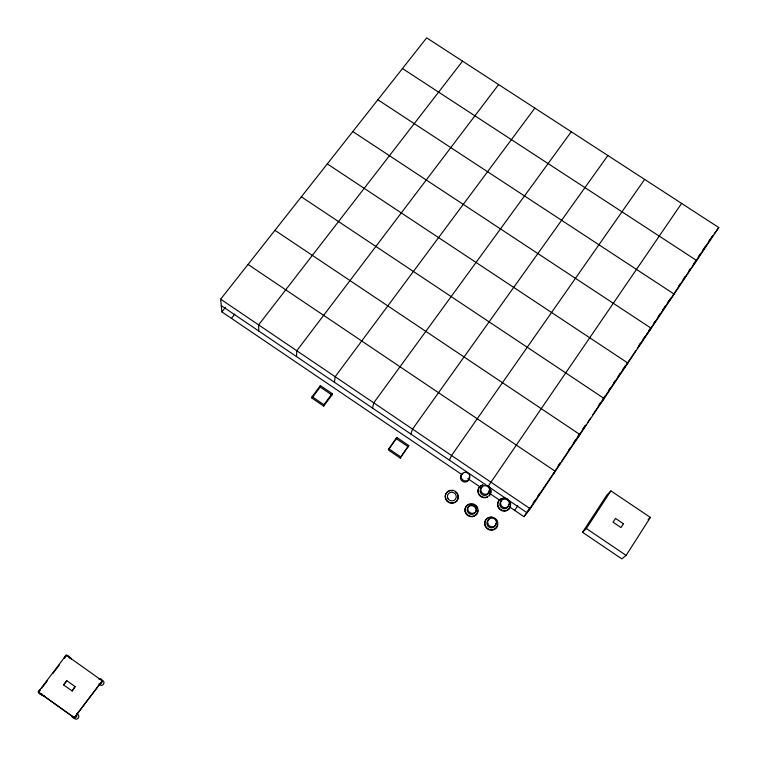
<?xml version="1.0" encoding="UTF-8"?>
<svg xmlns="http://www.w3.org/2000/svg" width="757" height="757" viewBox="0 0 757 757"><rect width="100%" height="100%" fill="white"/><g stroke="black" fill="none" stroke-linecap="round" stroke-linejoin="round"><path stroke-width="1.14" d="M296.507 356.585L296.791 350.737L498.608 84.566M311.96 398.116L312.092 396.668L320.353 385.578L332.124 393.564L331.935 395.022L323.722 406.102L311.96 398.116L320.202 387.064L320.353 385.578M323.722 406.102L323.882 404.683L332.124 393.564M334.424 382.276L335.171 376.721L534.849 108.1M372.548 408.099L373.75 402.838L571.27 131.746M388.795 448.787L388.417 450.055L400.292 458.127L408.771 445.561L396.876 437.489L388.795 448.787L400.708 456.887L400.292 458.127M389.089 449.119L396.876 437.489M410.862 434.054L412.546 429.105L607.862 155.516M449.384 460.152L451.541 455.506L644.652 179.4M475.358 512.432L476.465 510.388A4.504 4.334 31.7 0 0 471.204 504.673L469.51 506.073A4.485 4.315 31.7 0 0 468.346 512.858A4.485 4.315 31.7 0 0 475.358 512.432L475.992 511.41A4.504 4.334 31.7 0 1 468.952 511.846A4.504 4.334 31.7 0 1 470.116 505.033L469.51 506.073M488.114 486.382L681.612 203.406M626.124 555.392L650.395 517.428L610.918 490.896L606.849 495.097L582.53 532.285L621.809 558.855L626.124 555.392L586.344 528.509L582.53 532.285M586.344 528.509L610.918 490.896M509.773 507.048L523.995 516.681L529.909 507.862M533.202 502.96L535.171 500.017M537.801 496.1L539.779 493.157M558.183 465.716L560.161 462.773M568.706 450.027L570.021 448.068M573.314 443.167L575.282 440.233M577.913 436.306L579.89 433.364M582.521 429.446L585.152 425.529M598.295 405.922L600.273 402.979M602.903 399.062L604.871 396.119M608.817 390.243L610.133 388.275M613.425 383.373L615.394 380.44M618.024 376.513L620.002 373.58M622.633 369.653L625.263 365.735M638.406 346.129L640.384 343.186M643.015 339.268L644.983 336.326M648.929 330.449L650.244 328.491M653.537 323.589L654.852 321.63M658.136 316.729L660.113 313.786M662.744 309.859L665.375 305.942M667.343 302.999L669.973 299.081M678.527 286.335L680.496 283.402M683.126 279.475L685.094 276.542M689.04 270.656L690.356 268.697M693.649 263.796L694.964 261.837M698.247 256.935L700.225 253.992M702.856 250.075L705.486 246.148M551.881 475.746L527.052 512.763L221.271 305.62M552.525 474.781L560.218 463.303M561.505 461.392L585.965 424.923M587.905 422.028L590.498 418.176M592.438 415.281L599.553 404.664M623.711 368.65L600.197 403.699L604.124 398.485L301.352 196.811M635.899 350.472L624.355 367.694L627.884 363.057L327.308 163.891M637.186 348.561L671.468 297.454M672.784 295.495L691.803 267.136M692.447 266.18L713.066 235.436M523.995 516.681L530.174 508.742L718.772 227.535L426.674 37.85L220.647 299.185L221.896 311.903L461.921 474.611M514.656 510.36L517.769 505.752M509.376 503.784L508.647 504.824A4.476 4.287 34.2 0 1 502.336 508.259A4.476 4.287 34.2 0 1 501.276 501.077M400.708 456.887L408.771 445.561M708.77 241.246L713.094 235.323M714.343 233.601L718.772 227.535M692.494 266.199L696.648 260.522L402.478 68.546M669.5 300.387L674.127 294.095L377.857 99.773M646.809 334.216L651.209 328.273L352.8 131.548M74.281 717.74L102.29 680.836L74.281 717.74L38.228 692.012L66.181 655.146L102.29 680.836A2.631 2.508 -39.9 0 1 99.404 683.845M72.199 691.027L75.019 686.523L72.199 691.027L63.607 684.905L66.796 680.675L75.369 686.798M38.228 692.012L38.645 692.267L40.348 690.024M41.626 688.34L47.303 680.855M52.971 673.38L59.349 664.968M576.257 439.391L579.928 434.565L274.933 230.317M552.563 474.857L555.288 471.308L248.031 264.439M462.555 61.147L258.62 324.885L258.799 331.036M231.434 318.366L234.793 314.07M221.896 311.903L225.539 307.257M648.115 519.368L650.395 517.428M220.647 299.185L530.174 508.742M467.779 478.575L481.452 487.849M488.293 492.485L500.008 500.424M320.202 387.064L331.935 395.022M396.479 438.795L408.335 446.838M312.092 396.668L323.882 404.683M38.645 692.267L74.64 717.958A2.668 2.526 -42.9 0 0 76.892 714.93M63.607 684.905L66.796 680.675M66.181 655.146L66.55 655.467L64.307 658.42A2.631 2.489 -36.8 0 1 66.881 655.43A2.631 2.489 -36.8 0 1 69.426 658.174M42.212 694.131A2.668 2.508 -39.8 0 1 38.815 692.91A2.668 2.508 -39.8 0 1 40.263 689.476M44.436 695.522A2.64 2.489 -40 0 1 40.906 693.677M101.731 680.269A2.602 2.479 -40.1 0 1 103.955 682.559A2.602 2.479 -40.1 0 1 101.958 685.236A2.602 2.479 -40.1 0 1 99.044 683.883M98.751 678.982A2.631 2.508 -39.9 0 1 102.29 680.836M76.58 714.021A2.649 2.498 -43.1 0 1 78.463 717.759A2.649 2.498 -43.1 0 1 74.177 718.261M73.845 717.693A2.649 2.498 -43.1 0 1 73.675 717.059M74.64 717.958A2.668 2.526 -42.9 0 1 71.726 715.876M69.19 657.18A2.602 2.46 -37 0 1 71.376 659.243M470.589 505.704A4.485 4.315 31.7 0 1 475.841 511.41M457.692 494.747A6.558 6.311 28.1 0 1 452.951 503.187A6.558 6.311 28.1 0 1 445.135 496.895A6.558 6.311 28.1 0 1 452.591 490.64M455.676 492.041A6.558 6.311 28.1 0 1 456.859 493.271M510.407 505.894A6.558 6.274 34.2 0 1 504.238 511.136A6.558 6.274 34.2 0 1 497.671 505.846A6.558 6.274 34.2 0 1 501.56 498.778M503.197 498.418A6.558 6.274 34.2 0 1 504.881 498.503M506.509 499.005A6.558 6.274 34.2 0 1 507.966 499.904M509.158 501.134A6.558 6.274 34.2 0 1 509.991 502.61M477.894 510.473A6.576 6.33 31.7 0 1 472.586 516.662A6.576 6.33 31.7 0 1 465.3 512.385A6.576 6.33 31.7 0 1 468.072 504.72M475.935 505.913A6.576 6.33 31.7 0 1 476.986 507.266M497.586 524.8A6.595 6.34 35.2 0 1 491.435 530.174A6.595 6.34 35.2 0 1 484.773 524.932A6.595 6.34 35.2 0 1 488.615 517.741M490.262 517.362A6.595 6.34 35.2 0 1 491.955 517.419M496.27 520.021A6.595 6.34 35.2 0 1 497.131 521.497M495.788 523.418A4.504 4.324 35.2 0 1 492.296 527.743A4.504 4.324 35.2 0 1 487.243 524.932A4.504 4.324 35.2 0 1 488.984 519.633M469.189 477.005A4.457 4.268 27.9 0 1 466.123 481.897A4.457 4.268 27.9 0 1 460.758 479.172A4.457 4.268 27.9 0 1 462.887 473.806M488.927 490.659A4.466 4.277 31.1 0 1 485.89 495.248A4.466 4.277 31.1 0 1 480.638 492.939A4.466 4.277 31.1 0 1 481.849 487.546M482.834 484.896L482.625 485.256A6.548 6.264 31.1 0 0 478.367 493.678A6.548 6.264 31.1 0 0 487.603 497.027L487.83 496.677A6.548 6.274 31.1 0 1 478.575 493.318A6.548 6.274 31.1 0 1 482.834 484.896M489.098 486.732L488.88 487.092A6.548 6.264 31.1 0 1 488.937 496.062L489.164 495.703A6.548 6.274 31.1 0 0 489.098 486.732M623.427 523.759L620.986 527.544L613.056 522.198L615.498 518.422L623.427 523.759M487.773 523.589A4.514 4.334 35.1 0 0 495.305 525.547A4.514 4.334 35.1 0 0 493.015 518.195A4.514 4.334 35.1 0 0 487.773 523.589M498.229 506.584A6.567 6.283 34.2 0 0 509.347 508.534A6.567 6.283 34.2 0 0 505.118 498.153A6.567 6.283 34.2 0 0 498.229 506.584M447.851 498.371A4.476 4.315 28.1 0 0 455.534 499.071A4.476 4.315 28.1 0 0 452.099 492.23A4.476 4.315 28.1 0 0 447.851 498.371M445.778 498.731A6.567 6.321 28.1 0 0 456.935 500.67A6.567 6.321 28.1 0 0 452.771 490.281A6.567 6.321 28.1 0 0 445.778 498.731M465.318 511.514A6.586 6.33 31.7 0 0 476.257 514.628A6.586 6.33 31.7 0 0 473.201 503.85A6.586 6.33 31.7 0 0 465.318 511.514M485.341 525.699A6.595 6.34 35.2 0 0 496.535 527.506A6.595 6.34 35.2 0 0 492.173 517.088A6.595 6.34 35.2 0 0 485.341 525.699M461.496 478.415A4.466 4.287 27.8 0 0 469.151 479.115A4.466 4.287 27.8 0 0 465.706 472.311A4.466 4.287 27.8 0 0 461.496 478.415M481.121 491.52A4.485 4.287 31 0 0 488.729 492.76A4.485 4.287 31 0 0 485.757 485.72A4.485 4.287 31 0 0 481.121 491.52M500.614 504.124A4.495 4.296 34.1 0 0 507.919 506.736A4.495 4.296 34.1 0 0 506.31 499.298A4.495 4.296 34.1 0 0 500.614 504.124"/></g></svg>
